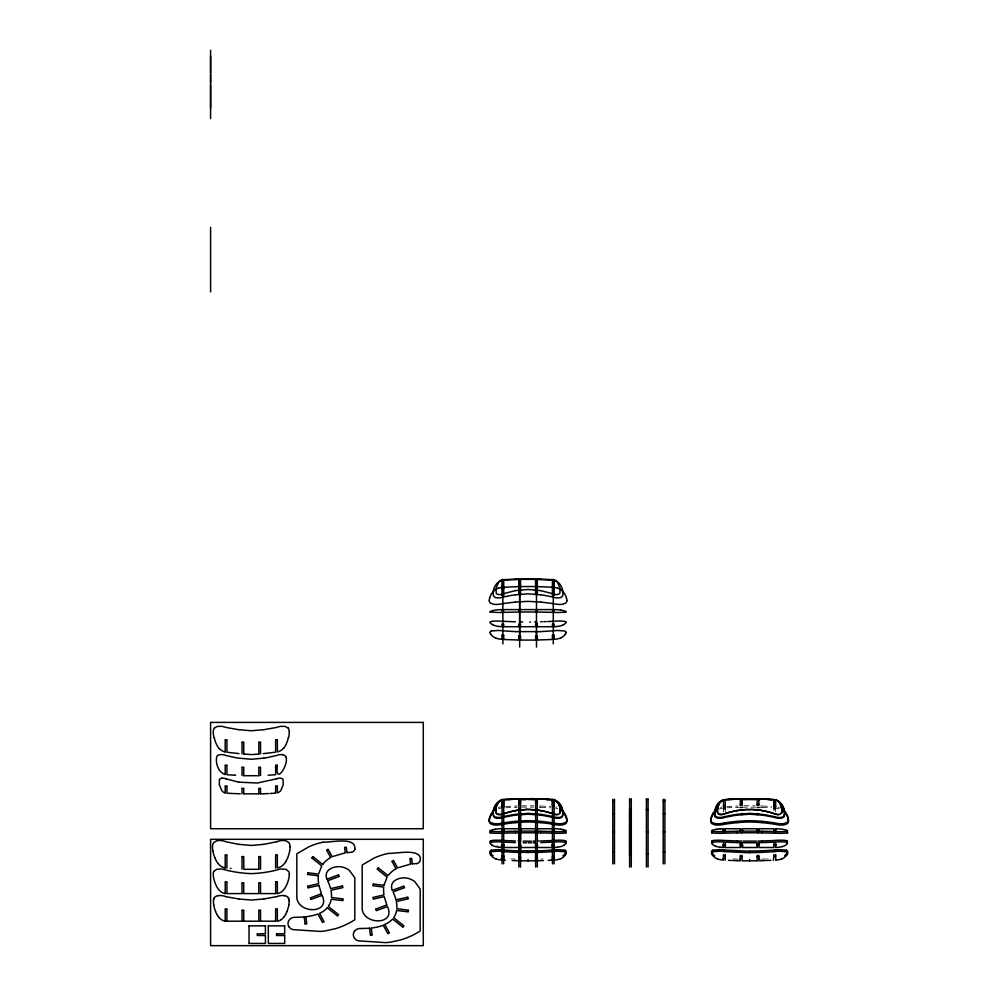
<?xml version="1.0" encoding="UTF-8"?>
<svg xmlns="http://www.w3.org/2000/svg" width="999" height="999" viewBox="0 0 999 999"><rect width="100%" height="100%" fill="white"/><g stroke="black" fill="none" stroke-linecap="round" stroke-linejoin="round"><path stroke-width="0.75" stroke-dasharray="5 3.75" d="M723.551 808.578L723.551 807.779M725.237 808.578L725.237 807.779M773.975 808.578L773.975 807.779M775.674 808.578L775.674 807.779M725.249 811.825L725.262 807.579M742.07 808.129L742.07 806.83M758.878 808.179L758.878 806.88M775.686 811.887L775.686 807.704M723.301 808.728L725.499 808.728M773.726 808.728L775.923 808.728M726.86 806.493L736.912 806.043M726.86 807.791L736.912 807.342M505.706 806.48L515.372 806.043M505.706 807.779L515.372 807.342M768.156 858.89L767.095 858.928M515.634 806.031L517.17 805.981M515.634 807.342L517.17 807.279M737.175 806.031L737.949 806.006M737.175 807.342L740.259 807.217M766.033 858.965L761.688 859.128M542.907 859.028L540.784 859.103M521.578 805.818L533.628 805.793M521.578 807.13L533.628 807.092M742.195 807.155L757.03 807.155M744.043 805.793L755.169 805.793M740.359 807.242L742.045 807.242M757.167 807.242L762.05 807.342M723.551 809.065L725.237 809.065M773.975 809.065L775.661 809.065M737.961 859.14L730.531 858.865M515.359 859.103L511.113 858.953M762.05 806.031L760.501 805.981M539.348 805.993L540.509 806.031M540.509 807.342L539.348 807.292M762.312 806.043L771.578 806.455M762.312 807.342L771.578 807.754M540.771 806.043L550.824 806.493M540.771 807.342L550.824 807.791M773.963 807.579L773.963 810.838M757.142 806.83L757.142 808.129M740.334 806.88L740.334 808.179M723.526 807.704L723.538 811.887M555.594 808.241A11.788 7.318 0 0 1 557.754 808.84M498.389 808.84A11.788 7.318 0 0 1 500.724 808.216M555.594 806.942A11.788 7.318 0 0 1 556.967 807.292M498.389 807.542A11.788 7.318 0 0 1 500.724 806.905M497.452 845.416A12.338 2.735 0 0 1 497.027 845.341M775.748 808.016A11.788 7.318 0 0 1 779.295 808.84M723.476 808.016A11.788 7.318 0 0 0 719.929 808.84A13.024 8.092 0 0 0 719.355 809.065M777.959 807.142A11.788 7.318 0 0 1 779.295 807.542M720.454 807.367A11.788 7.318 0 0 1 721.802 807.005"/><path stroke-width="1.5" d="M210.589 108.179L210.589 56.419M494.006 809.065L493.056 813.548L493.631 816.483A4.208 3.696 0 0 0 496.54 818.181L499.338 818.256A14.91 13.087 0 0 0 502.847 817.469L502.859 816.67L511.451 814.972A110.777 97.215 0 0 1 515.397 814.385M518.831 852.322L518.831 846.815M518.831 841.295L518.831 833.029M518.831 830.269L518.831 814.572M519.667 636.7L519.667 584.939M520.491 852.322L520.491 846.815M520.491 841.295L520.491 833.029M520.491 830.269L520.491 814.11M515.521 815.159L528.071 814.185L528.071 813.398L540.609 814.36M522.04 799.699C527.122 800.723 537.15 794.355 535.626 804.008M536.475 636.513L536.475 630.993M536.475 624.974L536.475 620.928M562.937 812.15L562.512 816.483A4.346 3.809 0 0 1 559.228 818.206L556.805 818.256A14.91 13.087 0 0 1 553.284 817.469L553.284 816.67L544.692 814.972A110.777 97.215 0 0 0 540.746 814.385M629.607 855.082L629.607 810.976M631.268 855.082L631.268 810.976M715.097 816.52A4.208 3.696 0 0 0 718.081 818.181L720.878 818.256A14.91 13.087 0 0 0 724.387 817.469L724.4 816.67L732.991 814.972A110.777 97.215 0 0 1 736.937 814.385M737.062 815.159L749.612 814.185L749.612 813.398L762.15 814.36A110.777 97.215 0 0 1 766.233 814.972L774.824 816.67A14.91 13.087 0 0 0 778.346 817.469L780.768 817.469A4.346 3.809 0 0 0 784.153 815.746M743.581 799.699L749.612 799.5L749.612 798.713L757.03 798.95L744.967 799.025M784.153 816.545A4.346 3.809 0 0 1 780.768 818.206L778.346 818.256A14.91 13.087 0 0 1 774.824 817.469L774.824 816.67M225.2 867.894L225.225 855.494M225.212 792.881L225.225 786.525M225.2 774.475L225.225 765.646M225.2 751.885L225.225 740.321M225.2 921.153L225.225 909.49M225.2 893.556L225.225 882.417M242.02 775.574L242.033 767.731M242.008 753.833L242.033 742.619M242.008 869.167L242.033 857.117M242.02 793.768L242.033 788.86M242.008 921.153L242.033 910.663M242.008 893.556L242.033 883.416M258.828 775.661L258.841 767.731M258.816 753.995L258.841 742.619M258.816 893.556L258.841 883.416M258.816 869.267L258.841 857.117M258.828 793.805L258.841 788.86M258.816 921.153L258.841 910.663M275.649 786.525L275.637 793.131L274.263 793.256M275.649 765.646L275.637 774.7L268.082 775.224M275.649 740.321L275.624 752.172L263.149 753.646M275.624 893.556L275.649 882.417M275.624 868.119L275.649 855.494M275.624 921.153L275.649 909.49M289.323 874.587L289.323 874.325A7.692 7.692 0 0 0 289.211 873.014A5.482 5.482 0 0 0 288.811 871.702L286.051 869.317L280.844 869.018A21.366 21.366 0 0 0 276.998 869.942L275.986 870.241A133.029 133.029 0 0 1 263.936 872.527L263.773 872.539A122.065 122.065 0 0 1 260.177 872.989L259.191 873.089A117.482 117.482 0 0 1 251.286 873.626A117.482 117.482 0 0 1 243.369 873.089L242.382 872.989A122.065 122.065 0 0 1 238.786 872.539L238.624 872.527A133.029 133.029 0 0 1 226.573 870.241L225.562 869.942A21.366 21.366 0 0 0 221.716 869.018L216.708 869.255L213.923 871.365M503.696 588.199L503.708 579.695M503.696 595.117L503.721 587.275L515.372 586.725M503.696 806.131L503.708 799.575L506.955 799.337M520.504 594.105L520.516 579.02L535.489 578.983L535.626 586.376M520.504 803.82L520.516 798.9M537.325 594.105L537.325 579.045M537.325 803.82L537.325 798.925M554.133 586.251L554.145 579.932A6.469 6.431 0 0 1 557.542 582.255L560.027 588.086L559.902 593.081A3.072 3.059 0 0 1 557.792 594.48M554.133 595.117L554.145 580.456M554.133 806.131L554.145 799.812M725.249 807.254L725.249 799.575M742.057 798.9L742.045 803.82M742.057 805.356L742.07 798.988M758.865 805.369L758.865 798.925L762.037 799.163L760.676 798.925M775.674 807.03L775.686 799.812M502.01 635.302L501.985 639.323A10.877 3.784 0 0 1 497.265 638.561L496.041 638.149M502.01 856.056L501.985 860.077A10.877 3.784 0 0 1 497.265 859.315L496.041 858.903M518.793 639.997L518.818 636.101M518.793 860.751L518.818 856.855M535.601 640.059L535.626 636.101M552.41 639.422L552.435 635.302M552.41 860.176L552.435 856.056M757.142 860.813L757.167 856.618L758.853 856.667L758.878 860.751L761.9 860.676M518.793 626.71L518.818 624.387M518.793 847.502L519.03 845.054M535.626 624.387L535.614 626.71L520.566 626.723L520.504 624.387M535.626 843.556L535.614 847.502L520.566 847.514L520.766 845.092L519.88 845.054M723.538 844.592L723.526 847.502A10.977 2.435 0 0 1 720.192 847.227M740.346 844.717L740.334 847.502L725.311 847.514M757.155 847.502L757.155 844.717M773.963 844.592L773.95 847.502L758.928 847.514L758.865 844.717M495.829 811.8L495.829 809.689M717.319 810.976L717.332 810.276M490.034 611.888L490.034 611.85A7.692 0.912 0 0 0 490.147 612.037L498.501 612.512A21.366 2.547 0 0 0 502.347 612.412L503.359 612.375A133.029 15.872 0 0 1 515.422 612.1L515.571 612.1A122.065 14.573 0 0 1 519.168 612.037L520.154 612.025A117.482 14.023 0 0 1 528.071 611.962A117.482 14.023 0 0 1 535.976 612.025L536.975 612.037A122.065 14.573 0 0 1 540.559 612.1L540.721 612.1A133.029 15.872 0 0 1 552.784 612.375L553.783 612.412A21.366 2.547 0 0 0 557.629 612.512L565.596 612.2A5.482 0.649 0 0 0 565.971 612.05A7.692 0.912 0 0 0 566.108 611.888L566.108 611.888M537.337 609.59L537.325 610.801L535.626 610.864L535.614 609.59L520.566 609.59L520.504 610.801L518.818 610.864L518.793 609.59M537.337 828.733L537.574 829.994L536.9 830.019M742.045 831.593L742.07 828.733L757.105 828.733M742.07 830.693L743.044 830.381M758.865 831.593L758.878 828.733L773.913 828.733L773.975 831.717M554.158 828.733L553.921 830.132M725.237 831.717L725.262 828.733M775.674 831.717L775.699 828.733M560.077 808.203L560.314 811.8L560.302 809.689M781.618 808.203L781.83 811.925L781.817 809.39M717.332 810.326L717.469 808.928M318.369 875.836L318.294 876.71A29.458 29.458 0 0 0 318.319 880.956L318.631 883.653L308.154 886.101M496.166 807.716L496.216 812.911A3.159 3.147 0 0 0 498.626 814.385M717.707 807.716L717.482 812.374M307.555 874.475L307.754 872.801M342.907 900.623L343.107 898.95M372.902 885.688L373.102 884.015M408.254 911.837L408.454 910.164M781.805 812.1L781.88 811.3L781.83 811.987M495.879 809.427L495.966 808.691M714.772 811.987L715.172 816.483M501.935 580.419C495.629 581.93 491.745 590.147 493.631 596.103A4.208 3.696 0 0 0 496.54 597.802L499.338 597.889A14.91 13.087 0 0 0 502.847 597.09L511.451 595.392A110.777 97.215 0 0 1 515.397 594.805M560.277 811.85L560.189 812.437M383.966 885.264L387.1 877.097L377.56 869.455M717.507 808.878L717.594 808.203M720.004 802.459L720.054 802.384A6.469 6.431 0 0 1 723.476 799.924C717.207 801.585 713.274 809.677 715.172 815.684M501.935 799.999C495.629 801.51 491.745 809.727 493.631 815.684A4.208 3.696 0 0 0 496.54 817.382M781.742 812.187L781.443 813.149L781.805 811.912M714.834 811.65L716.758 806.255M496.103 808.154L496.416 806.742M717.644 808.154L718.019 806.505M288.511 737.712L288.574 737.487A29.758 29.758 0 0 0 289.173 734.39L289.323 731.88M496.216 807.667L496.478 806.505M717.757 807.667L717.956 806.742M213.674 899.4L213.686 899.35A8.054 8.054 0 0 0 213.474 900.723M560.202 812.374L559.915 812.911M354.87 849.237C356.343 836.288 331.393 842.557 323.114 842.219M496.703 805.981L497.04 804.882M718.244 805.981L718.418 805.344M718.331 805.756L718.681 804.67M494.105 808.79L495.979 804.957M781.63 812.549L781.568 812.874A3.072 3.059 0 0 1 779.332 814.36L777.896 814.472A10.102 10.04 0 0 1 774.824 813.76L772.289 812.936M496.953 805.306L497.227 804.445M718.493 805.306L718.731 804.557M287.575 858.066L287.325 858.628A26.211 26.211 0 0 1 286.201 860.913M497.09 804.957L497.377 804.133M718.731 804.744L719.105 803.733M718.768 804.632L719.018 803.92M497.277 804.532L497.514 803.82M219.455 779.657L219.318 784.677L221.79 790.559A6.469 6.469 0 0 0 225.137 792.956M719.068 804.02L719.467 803.084M497.664 803.72L497.777 803.346M719.218 803.72L719.63 802.821M717.095 805.644L718.843 803.321M338.174 914.31L328.334 906.48L329.071 905.256M328.983 905.406L329.033 905.331A17.345 17.345 0 0 0 331.206 899.287L342.345 900.561M784.053 815.684C785.938 809.727 782.055 801.498 775.736 799.999M784.053 816.483L784.627 813.548L783.678 809.065M719.517 803.184L720.117 802.122M498.139 802.934L499.05 801.922M713.286 812.899L713.561 812.487A26.211 16.271 0 0 1 714.685 811.076M713.286 814.197L713.561 813.798A26.211 16.271 0 0 1 714.685 812.374M498.239 802.572L498.576 802.122A6.469 6.431 0 0 1 501.935 799.737M496.178 804.657L498.201 802.509M565.297 634.402L565.359 634.315A29.758 10.34 0 0 0 565.958 633.241L566.108 632.379M565.297 855.156L565.359 855.069A29.758 10.34 0 0 0 565.958 853.995L566.108 853.134M786.837 853.596L786.9 853.521A29.758 10.34 0 0 0 787.499 852.447L787.649 851.573M786.837 855.156L786.9 855.069A29.758 10.34 0 0 0 787.499 853.995L787.649 853.134M354.42 931.368L355.669 930.032A7.03 7.03 0 0 1 360.189 928.521M311.775 857.891L312.824 856.568M337.562 915.971L338.599 914.647M377.123 869.105L378.171 867.781M402.909 927.184L403.958 925.861M283.691 748.076L282.08 749.675A10.877 10.877 0 0 1 277.41 751.922L277.347 740.321M214.66 727.859L217.245 726.448L221.403 726.285A20.355 20.355 0 0 1 226.061 727.459L238.674 729.682M520.704 813.723L519.88 813.773M742.245 813.723L740.783 813.773M490.347 611.513L490.509 611.413A24.326 2.897 0 0 1 490.846 611.238L490.959 611.188A35.877 4.283 0 0 1 492.544 610.664L492.582 610.651A25.362 3.022 0 0 1 493.918 610.327L493.993 610.314A17.295 2.06 0 0 1 495.417 610.077L495.516 610.052A11.788 1.411 0 0 1 498.713 609.727A10.777 1.286 0 0 1 501.898 609.59L502.01 610.913L503.696 610.988L503.721 609.59L518.756 609.59M395.292 869.155L395.991 868.743M330.644 857.529L329.945 857.941A25.425 25.425 0 0 0 322.752 864.347M326.611 850.049L328.097 849.237M391.97 861.263L393.444 860.451M322.552 922.489L324.038 921.677M387.912 933.703L389.385 932.891M720.953 801.71L721.84 801.285M503.958 844.879L503.721 847.502L518.756 847.514M554.383 844.879L554.158 847.502M725.474 844.892L725.237 843.293M775.898 844.892L775.674 843.293M501.748 844.829L503.958 844.829M552.185 844.829L552.859 844.792M723.301 844.829L725.499 844.829M773.726 844.829L775.923 844.829M560.476 637.999L558.866 638.561A10.877 3.784 0 0 1 554.208 639.335L554.133 635.302M560.476 858.753L558.866 859.315A10.877 3.784 0 0 1 554.208 860.089L554.133 856.056M782.017 858.753L780.406 859.315A10.877 3.784 0 0 1 775.748 860.089M327.734 880.706L338.649 876.647M310.839 897.701L321.403 893.768M404.008 887.861L393.094 891.92A46.666 46.666 0 0 1 395.916 899.799M376.198 908.915L386.763 904.982M326.985 879.145L338.062 875.062M311.426 899.287L322.065 895.379M392.332 890.359L403.421 886.275M376.785 910.501L387.412 906.592C396.341 925.024 364.023 925.336 362.187 909.102L362.187 864.984L374.3 857.991A63.087 63.087 0 0 1 388.461 853.408C396.803 853.621 422.302 847.851 420.254 860.351A4.446 4.446 0 0 1 416.608 863.636M276.498 778.833L257.33 783.016L238.674 782.155M498.901 814.46L500.074 814.447A10.327 10.265 0 0 0 502.847 813.773L503.696 813.486M498.613 814.435L500.074 814.635A10.327 10.265 0 0 0 502.847 813.96L510.726 811.463M717.719 813.186A3.159 3.147 0 0 0 720.167 814.572L721.615 814.447A10.327 10.265 0 0 0 724.387 813.773L725.661 813.348M721.615 814.647A10.327 10.265 0 0 0 724.387 813.96L727.784 812.686M504.12 813.536L515.334 810.501M491.446 630.981L498.189 630.431A20.355 7.068 0 0 1 502.847 630.844L515.472 631.605M491.446 850.174L498.189 849.625A20.355 7.068 0 0 1 502.847 850.037L515.472 850.811M491.446 851.722L498.189 851.185A20.355 7.068 0 0 1 502.847 851.585L515.472 852.359M712.986 850.174L719.73 849.625A20.355 7.068 0 0 1 724.387 850.037L747.264 851.148L762.087 850.811M712.986 851.722L719.73 851.185A20.355 7.068 0 0 1 724.387 851.585L747.264 852.696L762.087 852.372M726.086 813.398L729.919 812.062M501.036 801.023L501.935 800.798M728.209 812.736L731.568 811.638M722.727 800.986L723.476 800.798M730.356 812.137L732.617 811.375M276.461 841.807L263.948 844.33M731.917 811.737L736.875 810.501M511.076 811.563L515.334 810.689M342.345 887.711L330.969 890.321A26.573 26.573 0 0 1 331.468 897.489L342.557 898.875M732.979 811.488L736.875 810.689M373.514 897.314L383.953 894.917L383.666 892.169A29.458 29.458 0 0 1 383.628 888.049L383.716 887.062L373.451 885.763M407.704 898.925L396.316 901.535A26.573 26.573 0 0 1 396.828 908.703L407.904 910.101M502.859 817.469L511.451 815.771A110.777 97.215 0 0 1 515.397 815.172M724.4 817.469L732.991 815.771A110.777 97.215 0 0 1 736.937 815.172M308.529 887.749L318.893 885.414M341.97 886.063L330.582 888.623A46.666 46.666 0 0 0 327.697 880.781M373.888 898.963L384.253 896.627L386.788 904.932M395.941 899.837L407.33 897.277M276.286 896.727L263.923 898.963M565.372 831.393L559.103 831.68A16.009 1.911 0 0 1 557.629 831.668A21.366 2.547 0 0 1 553.783 831.555L552.784 831.518A133.029 15.872 0 0 0 540.721 831.243M565.372 833.041L559.103 833.328A16.009 1.911 0 0 1 557.629 833.316A21.366 2.547 0 0 1 553.783 833.203L552.784 833.166A133.029 15.872 0 0 0 540.721 832.891M786.962 831.38L780.644 831.68A16.009 1.911 0 0 1 779.17 831.668A21.366 2.547 0 0 1 775.324 831.555L774.325 831.518A133.029 15.872 0 0 0 762.262 831.243M786.962 833.041L780.644 833.328A16.009 1.911 0 0 1 779.17 833.316A21.366 2.547 0 0 1 775.324 833.203L774.325 833.166A133.029 15.872 0 0 0 762.262 832.891M217.832 895.666L221.079 895.541A19.918 19.918 0 0 1 226.049 896.69M515.334 590.621L502.859 593.893A10.327 10.265 0 0 1 500.074 594.58L498.613 594.555A3.159 3.147 0 0 1 496.178 593.119L496.103 588.086L498.576 582.242A6.469 6.431 0 0 1 501.935 579.857L502.01 595.117M515.459 590.596L528.071 589.472L540.671 590.596M515.459 810.664L516.858 810.239M737 810.476L746.415 809.427M737 810.664L747.689 809.39M557.792 594.505L556.356 594.592A10.102 10.04 0 0 1 553.284 593.881L540.796 590.621M557.792 814.385L556.356 814.472A10.102 10.04 0 0 1 553.284 813.76L550.324 812.811M779.332 814.572L777.896 814.66A10.102 10.04 0 0 1 774.824 813.948M515.934 810.576L527.11 809.365M502.884 603.621L515.409 602.047M502.884 822.939L505.444 822.552A122.927 76.336 0 0 1 515.409 821.365M502.884 824.237L505.444 823.863A122.927 76.336 0 0 1 515.409 822.676M724.425 822.939L726.985 822.552A122.927 76.336 0 0 1 736.95 821.365M724.425 824.237L726.985 823.863A122.927 76.336 0 0 1 736.95 822.676M263.823 758.141L251.286 759.252L238.736 758.141A110.777 110.777 0 0 1 234.665 757.454L226.061 755.506A14.91 14.91 0 0 0 222.552 754.607L219.743 754.67A4.208 4.208 0 0 0 216.758 756.593C215.297 763.111 218.169 772.314 225.15 774.512M517.332 810.364L527.435 809.365L536.001 809.989M263.786 844.342L251.286 845.441L238.773 844.342M410.577 864.085L397.577 867.894L393.718 860.938M263.886 729.682L276.498 727.447A20.679 20.679 0 0 1 280.644 726.36L284.902 726.36L287.899 727.859M263.761 898.988L251.286 900.049L238.798 898.988M515.521 594.792L528.071 593.818L540.609 594.792M515.521 814.36L528.071 813.398M737.062 814.36L749.612 813.398M263.748 729.695L251.286 730.769L238.811 729.695M344.655 847.352L346.328 847.164M410.002 858.566L411.675 858.378M305.057 924.063L306.73 923.875M370.417 935.276L372.09 935.089M221.828 778.171L223.289 778.146A10.327 10.327 0 0 1 226.061 778.833M347.14 852.634L351.236 852.322M412.5 863.848L416.595 863.536M515.571 602.035L528.071 601.361L540.571 602.035M515.571 821.365L519.105 821.078A106.256 65.971 0 0 1 528.071 820.679A106.256 65.971 0 0 1 537.025 821.078L540.571 821.365M515.571 822.664L519.105 822.377A106.256 65.971 0 0 1 528.071 821.99A106.256 65.971 0 0 1 537.025 822.377L540.571 822.664M737.112 821.365L740.646 821.078A106.256 65.971 0 0 1 749.612 820.679A106.256 65.971 0 0 1 758.566 821.078L762.112 821.365M737.112 822.664L740.646 822.377A106.256 65.971 0 0 1 749.612 821.99A106.256 65.971 0 0 1 758.566 822.377L762.112 822.664M258.778 754.033L252.685 754.507M564.685 850.174L557.43 849.649A20.679 7.18 0 0 0 553.284 850.037L540.671 850.811M564.685 851.722L557.43 851.21A20.679 7.18 0 0 0 553.284 851.585L540.671 852.359M786.225 850.174L778.97 849.649A20.679 7.18 0 0 0 774.824 850.037L762.212 850.811M786.225 851.722L778.97 851.21A20.679 7.18 0 0 0 774.824 851.585L762.212 852.359M251.748 754.57L247.065 754.295M503.746 579.645L515.472 579.083M503.746 799.712L507.217 799.312M725.286 799.525L726.098 799.475M725.286 799.712L727.422 799.4M519.88 830.019L520.741 829.994L520.529 828.733L535.564 828.733L536.051 830.019M720.329 828.87A10.777 1.286 0 0 1 723.438 828.733L723.351 830.082L725.237 830.069M773.975 830.069L775.674 830.069M726.36 799.65L728.758 799.312M758.903 830.007L757.067 830.007L757.155 828.733M273.726 793.281L271.328 793.431M503.758 580.219L515.472 579.595M505.569 799.687L515.472 799.175L508.204 799.45M728.496 799.525L729.745 799.262M727.11 799.687L729.37 799.562M507.48 799.487L515.472 798.963M729.02 799.487L737.012 799.175L731.78 799.35M729.295 799.475L730.669 799.212M258.704 869.317L243.856 869.317L243.719 857.117M270.966 793.443L270.03 793.493M729.932 799.437L731.593 799.175M553.071 621.303L547.689 621.553M552.372 639.435L549.662 639.56M730.856 799.4L737.012 798.963M515.634 579.595L518.718 579.457M540.671 631.605L553.284 630.831A20.679 7.18 0 0 1 557.43 630.456L564.685 630.981A6.156 2.135 0 0 1 566.008 632.379M551.798 860.214L551.023 860.251M773.338 860.214L773.975 855.868L775.661 855.868L775.699 860.077M540.546 631.618L515.596 631.618M268.556 793.568L263.886 793.73M516.408 799.125L518.768 799.075L516.021 798.95M540.546 850.811L515.596 850.811M540.546 852.372L515.596 852.372M550.636 860.276L549.85 860.314M549.275 639.585L537.387 640.022M258.691 775.711L243.868 775.711M549.275 860.339L548.214 860.376M770.816 860.339L768.693 860.426M740.259 799.025L737.175 799.163L740.309 799.075M520.654 579.383L535.489 579.383M515.634 586.713L518.718 586.6M546.141 621.615L543.818 621.703M520.654 798.95L528.071 798.713M746.728 809.602L751.523 809.577M766.033 860.526L767.632 860.464M543.444 860.564L540.784 860.663M764.984 860.564L762.324 860.663M744.505 798.838L742.195 798.863L749.612 798.713M725.311 828.733L740.296 828.733L740.209 829.957L742.095 829.944M520.654 586.538L535.489 586.538L535.626 594.105M542.27 621.753L540.709 621.803M721.315 814.472L720.154 814.435M539.935 860.688L537.387 860.763M759.777 859.19L758.928 859.215M515.634 579.083L518.768 579.008M535.564 640.072L520.566 640.072M263.724 793.743L260.589 793.818M737.175 798.963L740.309 798.888L740.359 805.369M762.087 840.971L757.804 841.071M762.087 842.582L757.804 842.694M757.105 860.826L742.107 860.826L742.057 856.618L740.359 856.667L740.334 860.751L737.112 860.663M516.221 799.125L518.768 798.888M538.523 841.021L539.535 840.996M520.504 856.855L520.529 860.813L535.564 860.826L535.626 855.294M536.376 621.915L535.664 621.927M748.014 809.565L750.886 809.552M535.427 621.927L534.715 621.952M756.368 841.108L743.094 841.108M756.368 842.731L742.844 842.731M534.59 841.108L532.966 841.146M534.59 842.731L532.966 842.756M515.571 831.243L520.029 831.18A117.482 14.023 0 0 1 528.071 831.118A117.482 14.023 0 0 1 535.976 831.18M515.571 832.891L520.029 832.829A117.482 14.023 0 0 1 528.071 832.766A117.482 14.023 0 0 1 535.976 832.829M737.125 831.243L741.57 831.18M737.125 832.891L741.57 832.829M526.211 798.85L535.027 799.038M531.331 841.17L523.176 841.146M531.331 842.781L528.071 842.819M529.695 622.027L530.519 622.015M750.074 799.05L757.03 799.05M258.704 793.843L243.856 793.843M520.654 799.05L523.426 798.838M742.195 799.05L749.612 799.05M521.116 799.038L527.609 799.05M527.435 809.552L529.345 809.552M257.792 933.803L265.397 933.79L265.434 925.898M277.06 933.803L284.665 933.79L284.703 925.898M518.818 584.49L520.504 584.49M535.626 584.49L537.312 584.49M502.01 586.8L503.696 586.8M518.818 586.863L520.504 586.863M535.626 586.863L537.312 586.863M552.435 586.8L554.12 586.8M502.01 588.686L503.696 588.686M552.435 588.686L554.12 588.686M518.818 594.455L520.504 594.455M535.626 594.455L537.312 594.455M502.01 595.466L503.696 595.466M552.435 595.466L554.12 595.466M537.375 609.59L552.372 609.59L552.435 610.913L554.12 610.988L554.233 609.59A10.777 1.286 0 0 1 557.355 609.727L557.417 609.727A11.788 1.411 0 0 1 560.601 610.064M518.818 624.263L520.504 624.263M535.626 624.263L537.312 624.263M518.756 626.723L503.771 626.723L503.696 624.138L502.01 624.013L501.985 626.71A10.977 2.435 0 0 1 498.651 626.448M537.375 626.723L552.372 626.723L552.435 624.138L554.12 624.013L554.158 626.71M502.01 635.114L503.696 635.114M552.435 635.114L554.12 635.114M518.818 635.913L520.504 635.913M535.626 635.913L537.312 635.913M225.225 739.772L226.91 739.772M275.649 739.772L277.335 739.772M242.033 742.057L243.719 742.057M258.841 742.057L260.527 742.057M225.225 765.097L226.91 765.097M275.649 765.097L277.335 765.097M242.033 767.17L243.719 767.17M258.841 767.17L260.527 767.17M225.225 785.963L226.91 785.963M275.649 785.963L277.335 785.963M242.033 788.298L243.719 788.298M258.841 788.298L260.527 788.298M523.901 799.025L525.749 799.038M518.831 799.575L520.491 799.575M535.639 799.575L537.3 799.575M629.607 799.575L631.268 799.575M646.415 799.575L648.076 799.575M502.022 801.111L503.683 801.111M552.447 801.111L554.108 801.111M612.799 801.111L614.46 801.111M663.224 801.111L664.884 801.111M740.359 804.37L742.045 804.37M757.167 804.37L758.853 804.37M740.359 804.557L742.045 804.557M757.167 804.557L758.853 804.557M502.01 806.68L503.696 806.68M723.551 806.68L725.237 806.68M773.975 806.68L775.661 806.68M502.022 807.229L503.683 807.229M518.831 809.527L520.491 809.527M535.639 809.527L537.3 809.527M629.607 809.527L631.268 809.527M646.415 809.527L648.076 809.527M518.831 810.027L520.491 810.027M535.639 810.027L537.3 810.027M629.607 810.027L631.268 810.027M646.415 810.027L648.076 810.027M502.022 813.748L503.683 813.748M543.294 810.988L554.108 813.748M612.799 813.748L614.46 813.748M663.224 813.748L664.884 813.748M758.641 813.773L756.98 813.723M518.756 828.733L503.771 828.733C505.407 830.943 500.474 830.918 501.985 828.733M537.375 828.733L552.372 828.733L552.859 830.132M519.03 830.019L518.793 828.733M612.799 831.867L614.46 831.867M629.607 831.742L631.268 831.742M646.415 831.742L648.076 831.742M663.224 831.867L664.884 831.867M536.051 845.054L535.626 845.179M536.9 845.054L537.574 845.092L537.337 847.502M742.107 845.891L743.044 845.891M537.375 847.514L552.372 847.514L552.247 844.892M757.105 847.514L742.107 847.514L742.057 844.717M502.022 851.797L503.683 851.797M552.447 851.797L554.108 851.797M612.799 851.797L614.46 851.797M663.224 851.797L664.884 851.797M518.831 853.858L520.491 853.858M535.639 853.858L537.3 853.858M629.607 853.858L631.268 853.858M646.415 853.858L648.076 853.858M225.225 854.944L226.91 854.944M275.649 854.944L277.335 854.944M502.01 855.868L503.696 855.868M242.033 856.568L243.719 856.568M258.841 856.568L260.527 856.568M225.225 881.855L226.91 881.855M275.649 881.855L277.335 881.855M242.033 882.854L243.719 882.854M258.841 882.854L260.527 882.854M225.112 893.593L225.15 893.593A10.777 10.777 0 0 1 222.003 892.419A11.788 11.788 0 0 1 218.744 889.622A17.295 17.295 0 0 1 217.208 887.462L217.133 887.324A25.362 25.362 0 0 1 215.796 884.677L215.759 884.577A35.877 35.877 0 0 1 214.173 880.107L214.061 879.682A24.326 24.326 0 0 1 213.736 878.358L213.324 875.861A12.525 12.525 0 0 1 213.237 874.587L213.237 874.325A7.692 7.692 0 0 1 213.349 873.014A5.145 5.145 0 0 1 213.923 871.353M226.973 893.593L241.97 893.593M243.781 893.593L258.778 893.593M260.589 893.593L275.587 893.593M277.41 893.593L277.447 893.593A10.777 10.777 0 0 0 280.569 892.419L280.632 892.382A11.788 11.788 0 0 0 283.816 889.622L283.928 889.51A17.295 17.295 0 0 0 285.352 887.462L285.427 887.324A25.362 25.362 0 0 0 286.763 884.677L286.813 884.577A35.877 35.877 0 0 0 288.386 880.107L288.499 879.682A24.326 24.326 0 0 0 288.823 878.358L289.235 875.861A12.525 12.525 0 0 0 289.323 874.587M225.225 908.94L226.91 908.94M275.649 908.94L277.335 908.94M242.033 910.114L243.719 910.114M258.841 910.114L260.527 910.114M226.973 921.19L241.97 921.19M243.781 921.19L258.778 921.19M260.589 921.19L275.587 921.19M249.076 925.861L265.397 925.861M268.344 925.861L284.665 925.861M249.076 943.443L265.434 943.443L265.434 935.551M257.792 935.501L265.397 935.514M277.06 935.501L284.665 935.514M360.189 928.521L367.907 928.308A77.522 77.522 0 0 0 369.543 928.171M535.489 799.05L528.071 799.05M526.436 842.806L523.176 842.756M757.642 831.18L762.1 831.243M757.642 832.829L762.1 832.891M536.101 831.18L540.559 831.243M536.101 832.829L540.559 832.891M537.375 579.008L540.509 579.083M522.764 621.977L521.553 621.952M537.375 798.888C543.718 799.2 535.202 799.038 539.335 799.113M520.716 621.927L519.992 621.915M741.658 841.083L737.125 840.971M741.658 842.706L737.125 842.582M760.476 799.1L758.915 799.075L761.85 799.163M519.13 842.681L519.88 842.694M240.21 793.78L239.423 793.755M749.612 814.185L762.15 815.159A110.777 97.215 0 0 1 766.233 815.771L774.824 817.469M528.071 814.185L540.609 815.159M518.119 841.033L519.13 841.058M749.612 799.5L755.631 799.699M539.522 798.938L540.509 798.963M528.071 799.5L534.09 799.699M751.211 809.377L753.121 809.64M529.67 809.377L537.412 810.164M540.671 579.083L552.385 579.645M515.422 621.803L503.059 621.303M518.756 640.022L506.868 639.585M762.212 798.963L772.115 799.687L768.493 799.487M762.487 799.163L769.48 799.45M540.671 798.963L549.213 799.612M238.674 793.73L234.191 793.568M740.296 859.215L739.66 859.19M518.756 860.763L512.175 860.551M762.774 798.975L769.292 799.25M541.795 799.188L540.671 799.15L542.919 799.225M736.9 860.663L732.117 860.489M542.07 799.013L547.377 799.425M751.847 809.39L754.407 809.714M537.412 586.6L540.509 586.713M543.194 799.05L547.752 799.437M540.771 586.725L552.372 587.25M537.412 579.457L540.496 579.595M758.953 799.824L759.727 799.862M731.056 860.451L728.408 860.339M506.668 639.572L503.758 639.435M540.659 579.595L552.385 580.219M505.307 860.264L504.532 860.226M233.267 793.531L231.593 793.443M547.564 799.25L550.574 799.687L548.651 799.3M769.667 799.275L773.925 799.712M546.952 799.487L548.314 799.562M231.231 793.431L226.96 793.169L226.91 786.525M753.446 809.465L757.067 809.939M235.602 775.286L234.478 775.224M549.725 799.362L552.385 799.712M234.203 775.199L226.973 774.749L226.91 765.646M772.327 799.425L773.925 799.525L773.975 806.131M550.786 799.425L552.385 799.525L552.435 806.131M754.72 809.54L757.542 809.989M230.994 868.481L230.319 868.431M246.129 754.22L243.781 754.033M540.734 602.047L553.246 603.621M238.998 753.608L229.108 752.497M282.442 754.607L280.02 754.62A14.91 14.91 0 0 0 276.498 755.519L267.907 757.454A110.777 110.777 0 0 1 263.948 758.129M773.75 844.892L773.975 843.293M723.313 844.892L723.551 843.293M308.304 872.864L318.569 874.088L321.753 865.871L312.2 858.241M373.651 884.078L383.916 885.301M407.704 911.775L396.615 910.464A17.345 17.345 0 0 1 394.443 916.483L393.681 917.631L403.521 925.524M758.016 809.852L762.212 810.664M536.475 809.852L538.336 810.289M308.104 874.55L318.331 875.798M758.478 809.914L762.212 810.476M228.721 752.447L226.973 752.21L226.91 740.321M238.636 898.963L226.273 896.727M537.874 810.039L539.747 810.501M560.614 610.052L560.714 610.077A17.295 2.06 0 0 1 562.137 610.314L562.212 610.327A25.362 3.022 0 0 1 563.548 610.651L563.598 610.664A35.877 4.283 0 0 1 565.172 611.188L565.297 611.238A24.326 2.897 0 0 1 565.609 611.4L565.796 611.513M718.069 817.419L720.878 817.457A14.91 13.087 0 0 0 724.387 816.67M496.528 817.419L499.338 817.457A14.91 13.087 0 0 0 502.847 816.67M238.624 844.33L226.099 841.807A20.542 20.542 0 0 0 220.454 840.471L217.345 840.609A8.342 8.342 0 0 0 216.858 840.721L213.823 842.507A5.182 5.182 0 0 0 213.099 843.668A6.169 6.169 0 0 0 212.737 844.729L212.662 845.054A9.878 9.878 0 0 0 212.5 846.54L212.487 846.752A21.553 21.553 0 0 0 212.887 850.886M538.811 810.177L540.671 810.664M774.787 824.237L772.239 823.863A122.927 76.336 0 0 0 762.274 822.676M553.246 822.939L550.686 822.552A122.927 76.336 0 0 0 540.734 821.365M553.246 824.237L550.686 823.863A122.927 76.336 0 0 0 540.734 822.676M762.337 810.501L766.245 811.488M762.337 810.689L763.411 810.888M540.796 810.501L542.932 811.101M540.796 810.689L541.87 810.888M238.549 782.13L226.061 778.833M490.821 831.405L498.501 831.668A21.366 2.547 0 0 0 502.347 831.555L503.359 831.518A133.029 15.872 0 0 1 515.422 831.243M490.821 833.054L498.501 833.316A21.366 2.547 0 0 0 502.347 833.203L503.359 833.166A133.029 15.872 0 0 1 515.422 832.891M284.727 895.666L281.955 895.504A19.68 19.68 0 0 0 276.523 896.69M712.312 831.393L720.042 831.668A21.366 2.547 0 0 0 723.888 831.555L724.899 831.518A133.029 15.872 0 0 1 736.962 831.243M712.312 833.041L720.042 833.316A21.366 2.547 0 0 0 723.888 833.203L724.899 833.166A133.029 15.872 0 0 1 736.962 832.891M763.76 810.763L769.292 812.249M542.22 810.763L549.9 812.874M554.195 580.419C560.739 581.743 564.298 590.909 562.537 596.053A4.346 3.809 0 0 1 559.228 597.839L556.805 597.889A14.91 13.087 0 0 1 553.284 597.09L544.692 595.392A110.777 97.215 0 0 0 540.746 594.805M553.284 817.469L544.692 815.771A110.777 97.215 0 0 0 540.746 815.172M766.595 811.375L771.865 812.999M769.73 812.187L774.4 813.823M552.435 813.673L553.284 813.773M717.582 858.903L718.805 859.315A10.877 3.784 0 0 0 723.476 860.089L723.538 855.843L725.237 855.868L725.262 860.176M555.981 801.348L556.73 801.71M501.748 844.879L501.985 847.502A10.977 2.435 0 0 1 498.651 847.227M556.918 801.81L558.091 802.634M778.808 802.035L779.545 802.934L779.158 802.197M378.609 868.119L388.074 875.599A25.425 25.425 0 0 1 395.317 869.18M402.472 926.847L392.607 919.055A22.702 22.702 0 0 1 384.852 924.45M313.249 856.905L322.727 864.385M327.247 907.841L337.125 915.633M779.632 802.634L779.108 802.122A6.469 6.431 0 0 0 775.748 799.737M779.794 802.759L781.493 804.657M558.691 803.171L560.589 805.644M219.243 748.501L220.479 749.675A10.877 10.877 0 0 0 225.15 751.922M289.173 927.097L290.472 928.396A6.943 6.943 0 0 0 293.132 929.632L320.13 931.405A63.212 63.212 0 0 0 325.174 930.918L335.627 928.633A76.561 76.561 0 0 0 354.807 919.754L354.82 877.784L349.463 870.504A14.448 14.448 0 0 0 345.716 868.243C338.049 864.135 322.739 868.181 326.835 878.945M558.416 803.633L557.617 802.384A6.469 6.431 0 0 0 554.208 799.924C560.751 801.323 564.373 810.751 562.512 815.684A4.346 3.809 0 0 1 559.228 817.419L556.805 817.457A14.91 13.087 0 0 1 553.284 816.67M712.374 855.156L712.324 855.069A30.42 10.564 0 0 1 711.788 854.17L711.563 853.296A6.394 2.223 0 0 1 712.824 851.685M490.834 634.402L490.784 634.315A30.42 10.564 0 0 1 490.247 633.416L490.022 632.542M490.834 853.596L490.784 853.521A30.42 10.564 0 0 1 490.247 852.609L490.022 851.747M490.834 855.156L490.784 855.069A30.42 10.564 0 0 1 490.247 854.17L490.022 853.296M564.385 814.197L564.11 813.798A26.211 16.271 0 0 0 562.999 812.374M781.705 804.957L783.578 808.79M779.595 802.821L780.631 805.069L780.394 804.345M558.216 803.084L559.428 805.981M383.266 925.249L387.637 933.216M328.359 849.724L332.168 856.667L345.229 852.871L344.705 847.901M322.29 922.002L317.919 914.035A49.051 49.051 0 0 1 305.969 916.695M392.232 861.75L396.004 868.693M384.865 924.574L389.123 932.404M326.873 850.536L330.657 857.479M323.776 921.19L319.518 913.361A22.702 22.702 0 0 0 327.26 907.904M285.714 756.643C289.797 763.511 274.725 786.45 277.347 765.646M560.926 806.255L562.837 811.65M717.644 812.686L717.519 812.349M717.694 812.786L717.694 812.974A3.159 3.147 0 0 0 720.167 814.385M558.903 804.445L559.502 806.218M322.115 895.391C330.894 913.86 298.689 914.085 296.828 897.889L296.828 853.77L308.941 846.777A63.087 63.087 0 0 1 323.114 842.194M214.997 858.066L215.235 858.628A26.211 26.211 0 0 0 216.358 860.913M711.8 852.609L711.563 851.747A6.394 2.223 0 0 1 712.824 850.137M780.681 804.994L781.455 807.667M321.416 893.655L318.943 885.439M496.028 812.499L495.929 812.137M403.933 886.076L404.52 887.661M375.674 909.115L376.261 910.688M338.586 874.862L339.173 876.448M310.327 897.901L310.914 899.475M781.043 806.031L781.268 806.93M559.577 806.268L560.027 808.154M559.652 806.505L559.79 807.18M781.33 806.992L781.78 809.265M288.873 899.35L288.886 899.4A8.054 8.054 0 0 1 289.086 900.723M214.048 737.712L213.986 737.487A30.42 30.42 0 0 1 213.461 734.889L213.237 732.379M392.195 890.159C388.087 879.395 403.396 875.336 411.076 879.457A14.448 14.448 0 0 1 414.81 881.717L420.167 888.998L420.167 930.993A76.561 76.561 0 0 1 400.986 939.859L390.534 942.144A63.212 63.212 0 0 1 385.477 942.619L358.479 940.846A6.943 6.943 0 0 1 355.819 939.622L354.52 938.311A5.932 5.932 0 0 1 354.408 931.368M407.867 897.152L408.241 898.8M372.977 897.439L373.351 899.075M342.507 885.938L342.882 887.587M307.617 886.225L307.992 887.861M559.977 807.716L560.127 808.641M717.419 811.912L717.332 811.238M560.177 808.691L560.289 809.727M411.75 858.928L412.312 863.823M369.593 928.208L370.342 934.727M346.391 847.714L346.965 852.609M304.233 916.995L304.995 923.513M410.065 859.128L410.614 864.048M372.028 934.54L371.303 928.034A49.051 49.051 0 0 0 383.241 925.299M305.944 916.82L306.668 923.326M290.072 846.827L290.072 846.54A9.878 9.878 0 0 0 289.91 845.092L289.847 844.829A6.169 6.169 0 0 0 289.46 843.668A5.182 5.182 0 0 0 288.736 842.507L285.702 840.721A8.342 8.342 0 0 0 285.214 840.609L282.118 840.484A20.542 20.542 0 0 0 276.598 841.77M723.526 830.718L723.526 830.381A10.777 1.286 0 0 0 722.639 830.406M775.686 844.592L775.699 847.502M725.249 844.592L725.262 847.502M566.108 851.573L565.958 852.447A29.758 10.34 0 0 1 565.884 852.609M537.325 624.387L537.337 626.71M537.325 636.101L537.337 639.997M537.325 856.855L537.337 860.751M520.504 636.101L520.529 640.059M503.696 635.302L503.721 639.422M503.696 856.056L503.721 860.176M773.963 799.837L773.975 807.254M757.155 798.9L757.167 805.356M723.538 799.812L723.551 807.03M552.422 579.695L552.435 595.117M518.806 579.045L518.818 586.376M518.793 586.625L518.818 594.105M518.806 798.925L518.818 803.82M501.998 799.812L502.01 806.131M277.347 786.525L277.36 792.881A6.469 6.469 0 0 0 280.756 790.546L283.192 784.927L283.154 779.744A3.072 3.072 0 0 0 281.006 778.246L279.57 778.121A10.102 10.102 0 0 0 276.498 778.845M277.347 855.494L277.36 867.894A11.788 11.788 0 0 0 280.956 866.608A13.024 13.024 0 0 0 284.478 863.461M277.347 882.417L277.36 893.556M277.347 909.49L277.36 921.153M260.527 742.619L260.552 753.833M260.527 767.731L260.552 775.574M260.527 788.86L260.539 793.768M260.527 857.117L260.552 869.167M260.527 883.416L260.552 893.556M260.527 910.663L260.552 921.153M243.719 742.619L243.744 753.995M243.719 767.731L243.731 775.661M243.719 788.86L243.731 793.805M243.719 883.416L243.744 893.556M243.719 910.663L243.744 921.153M226.91 855.494L226.935 868.119M226.91 882.417L226.935 893.556M226.91 909.49L226.935 921.153M775.674 854.507L775.674 856.056M774.824 850.024L774.824 851.585M773.975 854.507L773.975 856.056M758.865 843.556C760.813 846.003 755.444 845.941 757.167 843.556M758.865 855.294L758.865 856.855M757.167 813.436L757.167 814.734M757.167 829.944L757.167 831.593M757.167 855.294L757.167 856.855M749.612 851.185L749.612 852.734M749.612 859.465L749.612 861.026M742.045 813.436L742.045 814.734M742.045 843.556C744.055 846.016 738.561 845.941 740.359 843.556M742.045 855.294L742.045 856.855M740.359 829.944L740.359 831.593M740.359 855.294L740.359 856.855M725.237 854.507L725.237 856.056M724.4 850.024L724.4 851.585M723.551 830.069L723.551 831.717M723.551 854.507L723.551 856.056M664.884 799.237L664.884 863.873M663.224 799.237L663.224 863.873M648.076 798.775L648.076 867.045M646.415 798.775L646.415 867.045M631.268 798.775L631.268 821.565M631.268 823.076L631.268 867.045M629.607 798.775L629.607 821.565M629.607 823.076L629.607 867.045M614.46 799.237L614.46 863.873M612.799 799.237L612.799 863.873M554.108 799.237L554.108 822.901M554.108 823.288L554.133 831.717M554.108 832.629L554.108 840.746M554.108 842.12L554.108 851.31M554.108 851.56L554.108 863.873M553.284 579.258L553.284 643.893M553.284 850.024L553.284 851.585M552.447 799.237L552.447 822.901M552.447 823.288L552.435 831.717M552.447 832.629L552.447 840.746M552.447 842.12L552.447 850.549M552.447 851.56L552.447 863.873M537.3 798.775L537.325 831.593M537.3 832.679L537.3 841.645M537.3 842.607L537.3 852.322M537.3 852.572L537.3 867.045M536.475 578.808L536.475 647.077M535.639 798.775L535.639 831.468M535.639 832.679L535.639 841.645M535.639 842.607L535.639 852.322M535.639 852.572L535.639 867.045M535.626 813.436L535.626 814.734M535.626 829.944L535.626 831.593M528.071 851.185L528.071 852.734M528.071 859.465L528.071 861.026M520.491 798.775L520.491 821.565M520.491 823.076L520.504 831.593M520.491 832.679L520.491 841.645M520.491 842.607L520.491 852.197M520.491 852.572L520.491 867.045M519.667 578.808L519.667 601.598M519.667 603.096L519.667 611.276M519.667 613.061L519.667 647.077M518.831 798.775L518.831 821.565M518.831 823.076L518.818 831.593M518.831 832.679L518.831 841.645M518.831 842.607L518.831 852.197M518.831 852.572L518.831 867.045M503.683 799.237L503.683 822.901M503.683 823.288L503.696 831.717M503.683 832.629L503.683 840.746M503.683 842.12L503.683 850.549M503.683 851.56L503.683 863.873M502.859 579.258L502.859 643.893M502.859 850.024L502.859 851.585M502.022 799.237L502.022 822.901M502.022 823.288L502.01 831.717M502.022 832.629L502.022 840.746M502.022 842.12L502.022 851.31M502.022 851.56L502.022 863.873M284.703 935.551L284.703 943.443L268.344 943.443L268.306 925.898M276.498 933.803L276.498 935.489M257.23 933.803L257.23 935.489M249.038 925.898L249.038 943.406M210.589 50.287L210.589 73.077M210.589 74.588L210.589 82.755M210.589 84.553L210.589 118.556M210.589 227.297L210.589 291.933M304.195 916.957A77.522 77.522 0 0 1 302.56 917.094L294.842 917.307A7.03 7.03 0 0 0 290.309 918.805L289.061 920.154A5.932 5.932 0 0 0 289.161 927.109M354.832 849.225A4.446 4.446 0 0 1 351.248 852.422M282.43 754.67A4.346 4.346 0 0 1 285.814 756.568M213.386 732.354A6.394 6.394 0 0 1 214.498 727.747M219.068 748.638A25.924 25.924 0 0 1 214.323 737.662M288.274 737.662A26.411 26.411 0 0 1 283.841 748.176M288.037 727.759A6.156 6.156 0 0 1 289.223 731.88M284.715 895.741A5.12 5.12 0 0 1 288.486 898.051M288.399 898.113A5.145 5.145 0 0 1 288.798 899.063M289.136 900.986A19.131 19.131 0 0 1 288.811 904.794M288.823 904.882A30.607 30.607 0 0 1 288.449 906.717A35.302 35.302 0 0 1 286.988 911.463M286.938 911.575A26.111 26.111 0 0 1 285.639 914.422M285.552 914.56A17.97 17.97 0 0 1 284.141 916.77M284.016 916.895A12.338 12.338 0 0 1 280.769 919.904M280.694 919.929A10.977 10.977 0 0 1 277.422 921.19M225.137 921.19A10.977 10.977 0 0 1 221.865 919.929A12.338 12.338 0 0 1 218.556 916.895M218.431 916.77A17.97 17.97 0 0 1 217.008 914.56M216.92 914.422A26.111 26.111 0 0 1 215.622 911.575M215.572 911.463A35.302 35.302 0 0 1 214.111 906.717A30.607 30.607 0 0 1 213.749 904.882M213.749 904.794A19.131 19.131 0 0 1 213.424 900.986M213.761 899.063A5.145 5.145 0 0 1 214.161 898.113M214.086 898.051A5.12 5.12 0 0 1 217.844 895.741M212.887 850.986A32.867 32.867 0 0 0 213.299 852.909A36.938 36.938 0 0 0 214.91 857.866M217.957 863.336A18.831 18.831 0 0 1 216.446 861.063M221.516 866.57A13.024 13.024 0 0 1 218.082 863.461M225.15 867.931A11.788 11.788 0 0 1 221.603 866.608M286.114 861.063A18.831 18.831 0 0 1 284.603 863.336M287.65 857.866A36.938 36.938 0 0 0 289.26 852.909A32.867 32.867 0 0 0 289.673 850.986M290.097 846.827A21.553 21.553 0 0 1 289.673 850.886M219.38 779.607A3.159 3.159 0 0 1 221.828 778.209M553.384 603.633A20.542 12.75 0 0 0 558.903 604.445L562 604.358A8.342 5.182 0 0 0 562.487 604.295L565.521 603.184A5.182 3.222 0 0 0 566.246 602.459A6.169 3.834 0 0 0 566.608 601.798L566.695 601.573A9.878 6.131 0 0 0 566.858 600.674M502.759 603.633A20.542 12.75 0 0 1 497.24 604.445L494.13 604.358A8.342 5.182 0 0 1 493.643 604.295L490.609 603.184A5.182 3.222 0 0 1 489.885 602.459A6.169 3.834 0 0 1 489.522 601.798L489.473 601.66A9.878 6.131 0 0 1 489.285 600.674M489.248 600.499A21.553 13.387 0 0 1 489.672 597.976M489.672 597.914A32.867 20.405 0 0 1 490.084 596.728A36.938 22.94 0 0 1 491.695 593.643L492.02 593.169A26.211 16.271 0 0 1 493.144 591.758M493.231 591.658A18.831 11.688 0 0 1 494.742 590.247A13.024 8.092 0 0 1 498.301 588.236M498.389 588.224A11.788 7.318 0 0 1 501.935 587.4M554.208 587.4A11.788 7.318 0 0 1 557.754 588.224M557.829 588.236A13.024 8.092 0 0 1 561.263 590.172M561.401 590.247A18.831 11.688 0 0 1 562.899 591.658M562.999 591.758A26.211 16.271 0 0 1 564.11 593.169L564.385 593.568A36.938 22.94 0 0 1 566.046 596.728A32.867 20.405 0 0 1 566.47 597.914M566.458 597.976A21.553 13.387 0 0 1 566.883 600.499M490.172 632.542A6.394 2.223 0 0 1 491.283 630.931M495.854 638.199A25.924 9.003 0 0 1 491.108 634.39M565.059 634.39A26.411 9.178 0 0 1 560.626 638.036M553.309 621.291A19.68 4.358 0 0 1 558.741 621.028L561.513 621.066A5.12 1.136 0 0 1 565.272 621.603A5.145 1.136 0 0 1 565.584 621.828M565.684 621.89A8.054 1.786 0 0 1 565.871 622.19M565.921 622.252A19.131 4.233 0 0 1 565.596 623.089A30.607 6.781 0 0 1 565.234 623.513A35.302 7.817 0 0 1 563.773 624.575M563.723 624.587A26.111 5.782 0 0 1 562.425 625.224M562.337 625.249A17.97 3.984 0 0 1 560.926 625.749A12.338 2.735 0 0 1 557.554 626.435M557.479 626.448A10.977 2.435 0 0 1 554.22 626.723M498.576 626.435A12.338 2.735 0 0 1 495.342 625.774A17.97 3.984 0 0 1 493.793 625.249M493.706 625.224A26.111 5.782 0 0 1 492.407 624.587M492.37 624.575A35.302 7.817 0 0 1 490.909 623.513A30.607 6.781 0 0 1 490.534 623.114A19.131 4.233 0 0 1 490.209 622.252M490.259 622.19A8.054 1.786 0 0 1 490.459 621.89M490.546 621.828A5.145 1.136 0 0 1 490.959 621.615A5.12 1.136 0 0 1 494.63 621.091L497.864 621.041A19.918 4.408 0 0 1 502.834 621.291M553.284 813.948A10.102 10.04 0 0 0 556.356 814.672L557.792 814.572A3.072 3.059 0 0 0 559.952 813.174M498.626 814.572A3.159 3.147 0 0 1 496.178 813.186M553.384 824.262A20.542 12.75 0 0 0 558.903 825.074L562 824.987A8.342 5.182 0 0 0 562.487 824.912L565.521 823.8A5.182 3.222 0 0 0 566.246 823.089A6.169 3.834 0 0 0 566.608 822.427L566.695 822.202A9.878 6.131 0 0 0 566.858 821.303M566.883 821.128A21.553 13.387 0 0 0 566.458 818.606A32.867 20.405 0 0 0 566.046 817.344A36.938 22.94 0 0 0 564.435 814.272M562 811.388A18.831 11.688 0 0 1 562.375 811.737M490.422 816.57A36.938 22.94 0 0 1 491.695 814.272M490.034 817.494A32.867 20.405 0 0 0 489.672 818.543A21.553 13.387 0 0 0 489.248 821.128M489.285 821.303A9.878 6.131 0 0 0 489.435 822.202L489.522 822.427A6.169 3.834 0 0 0 489.885 823.089A5.182 3.222 0 0 0 490.609 823.8L493.643 824.912A8.342 5.182 0 0 0 494.13 824.987L497.24 825.062A20.542 12.75 0 0 0 502.759 824.262M553.384 822.964A20.542 12.75 0 0 0 558.903 823.763L562 823.676A8.342 5.182 0 0 0 562.487 823.613L565.521 822.502A5.182 3.222 0 0 0 566.246 821.777A6.169 3.834 0 0 0 566.608 821.116L566.695 820.891A9.878 6.131 0 0 0 566.858 819.992M566.883 819.817A21.553 13.387 0 0 0 566.458 817.294A32.867 20.405 0 0 0 566.046 816.046A36.938 22.94 0 0 0 564.435 812.961L564.148 812.537A26.211 16.271 0 0 0 562.999 811.076M562 810.077A18.831 11.688 0 0 1 562.899 810.988M493.231 810.988A18.831 11.688 0 0 1 493.943 810.264M493.144 811.076A26.211 16.271 0 0 0 492.02 812.487L491.745 812.899A36.938 22.94 0 0 0 490.097 816.046A32.867 20.405 0 0 0 489.672 817.232A21.553 13.387 0 0 0 489.248 819.817M489.285 819.992A9.878 6.131 0 0 0 489.435 820.891L489.522 821.116A6.169 3.834 0 0 0 489.885 821.777A5.182 3.222 0 0 0 490.609 822.502L493.643 823.613A8.342 5.182 0 0 0 494.13 823.676L497.24 823.763A20.542 12.75 0 0 0 502.759 822.964M490.521 832.204A24.326 2.897 0 0 1 490.846 832.042M490.01 832.654A19.418 2.323 0 0 1 490.534 832.217M490.147 832.841A7.692 0.912 0 0 1 490.059 832.766M566.083 832.766A7.692 0.912 0 0 1 565.996 832.841M565.609 832.217A19.418 2.323 0 0 1 566.133 832.654M565.384 832.08A24.326 2.897 0 0 1 565.609 832.204M554.233 828.733A10.777 1.286 0 0 1 557.355 828.87A11.801 1.411 0 0 1 560.601 829.207M501.898 828.733A10.777 1.286 0 0 0 498.788 828.87A11.801 1.411 0 0 0 495.541 829.207M493.993 829.47A17.295 2.06 0 0 1 495.417 829.22M492.582 829.794A25.362 3.022 0 0 1 493.918 829.482M492.544 829.807A35.877 4.283 0 0 0 490.959 830.344A24.326 2.897 0 0 0 490.521 830.556M490.01 831.006A19.418 2.323 0 0 1 490.534 830.556M490.147 831.193A7.692 0.912 0 0 1 490.059 831.106M565.996 831.193A7.692 0.912 0 0 0 566.083 831.106A19.418 2.323 0 0 0 565.609 830.556M565.609 830.556A24.326 2.897 0 0 0 565.297 830.394A35.877 4.283 0 0 0 563.598 829.807M562.212 829.482A25.362 3.022 0 0 1 563.548 829.794M560.714 829.22A17.295 2.06 0 0 1 562.137 829.47M540.709 842.582A141.546 31.356 0 0 0 553.071 842.082L553.296 842.07A19.68 4.358 0 0 1 558.741 841.807L561.513 841.857A5.12 1.136 0 0 1 565.272 842.382A5.145 1.136 0 0 1 565.584 842.607M565.684 842.681A8.054 1.786 0 0 1 565.871 842.969M565.921 843.031A19.131 4.233 0 0 1 565.596 843.868A30.607 6.781 0 0 1 565.234 844.305A35.302 7.817 0 0 1 563.773 845.354M563.723 845.379A26.111 5.782 0 0 1 562.425 846.003A17.97 3.984 0 0 1 560.926 846.528A12.338 2.735 0 0 1 557.554 847.227M557.479 847.227A10.977 2.435 0 0 1 554.22 847.502M498.576 847.227A12.338 2.735 0 0 1 495.342 846.553A17.97 3.984 0 0 1 493.793 846.041A26.111 5.782 0 0 1 492.407 845.379M492.37 845.354A35.302 7.817 0 0 1 490.909 844.305A30.607 6.781 0 0 1 490.534 843.893A19.131 4.233 0 0 1 490.209 843.031M490.259 842.969A8.054 1.786 0 0 1 490.459 842.681M490.546 842.607A5.145 1.136 0 0 1 490.959 842.394A5.12 1.136 0 0 1 494.63 841.87L497.864 841.82A19.918 4.408 0 0 1 502.834 842.082L503.059 842.082A141.546 31.356 0 0 0 515.422 842.582M540.709 840.958A141.546 31.356 0 0 0 553.071 840.471L553.296 840.459A19.68 4.358 0 0 1 558.741 840.196L561.513 840.234A5.12 1.136 0 0 1 565.272 840.758A5.145 1.136 0 0 1 565.584 840.983M565.684 841.058A8.054 1.786 0 0 1 565.871 841.358M565.921 841.408A19.131 4.233 0 0 1 565.596 842.257A30.607 6.781 0 0 1 565.234 842.681A35.302 7.817 0 0 1 564.934 842.944M501.923 845.891A10.977 2.435 0 0 1 500.986 845.828M491.046 842.806A35.302 7.817 0 0 1 490.909 842.681A30.607 6.781 0 0 1 490.534 842.269A19.131 4.233 0 0 1 490.209 841.408M490.259 841.358A8.054 1.786 0 0 1 490.459 841.058M490.546 840.983A5.145 1.136 0 0 1 490.959 840.771A5.12 1.136 0 0 1 494.63 840.246L497.864 840.209A19.918 4.408 0 0 1 502.834 840.459L503.059 840.471A141.546 31.356 0 0 0 515.422 840.958M565.059 855.132A26.411 9.178 0 0 1 560.626 858.79M564.822 851.697A6.156 2.135 0 0 1 566.008 853.121M490.172 853.296A6.394 2.223 0 0 1 491.283 851.685M495.854 858.953A25.924 9.003 0 0 1 491.108 855.132M565.059 853.583A26.411 9.178 0 0 1 562.924 855.868M564.822 850.137A6.156 2.135 0 0 1 566.008 851.573M490.172 851.735A6.394 2.223 0 0 1 491.283 850.137M493.044 855.743A25.924 9.003 0 0 1 491.108 853.583M501.935 858.528A10.877 3.784 0 0 1 501.086 858.453M786.6 855.132A26.411 9.178 0 0 1 782.167 858.79M786.363 851.697A6.156 2.135 0 0 1 787.549 853.121M717.394 858.953A25.924 9.003 0 0 1 712.649 855.132M786.6 853.583A26.411 9.178 0 0 1 784.627 855.743M786.363 850.137A6.156 2.135 0 0 1 787.549 851.573M714.585 855.743A25.924 9.003 0 0 1 712.649 853.583M723.476 858.528A10.877 3.784 0 0 1 722.627 858.453M762.249 842.582A141.546 31.356 0 0 0 774.612 842.082L774.837 842.07A19.68 4.358 0 0 1 780.281 841.807L783.054 841.857A5.12 1.136 0 0 1 786.812 842.382M786.725 842.394A5.145 1.136 0 0 1 787.125 842.607M787.224 842.681A8.054 1.786 0 0 1 787.412 842.969M787.462 843.031A19.131 4.233 0 0 1 787.137 843.868A30.607 6.781 0 0 1 786.775 844.305A35.302 7.817 0 0 1 785.314 845.354A26.111 5.782 0 0 1 783.965 846.003A17.97 3.984 0 0 1 782.467 846.528M782.342 846.553A12.338 2.735 0 0 1 779.095 847.227A10.977 2.435 0 0 1 775.761 847.502M720.117 847.227A12.338 2.735 0 0 1 716.882 846.553M716.758 846.528A17.97 3.984 0 0 1 715.334 846.041M715.247 846.003A26.111 5.782 0 0 1 713.948 845.379A35.302 7.817 0 0 1 712.449 844.305A30.607 6.781 0 0 1 712.075 843.893A19.131 4.233 0 0 1 711.75 843.031M711.8 842.969A8.054 1.786 0 0 1 712 842.681M712.1 842.607A5.145 1.136 0 0 1 712.499 842.394M712.412 842.382A5.12 1.136 0 0 1 716.171 841.87L719.405 841.82A19.918 4.408 0 0 1 724.375 842.082L724.6 842.082A141.546 31.356 0 0 0 736.962 842.582M762.249 840.958A141.546 31.356 0 0 0 774.612 840.471L774.837 840.459A19.68 4.358 0 0 1 780.281 840.196L783.054 840.234A5.12 1.136 0 0 1 786.812 840.758M786.725 840.771A5.145 1.136 0 0 1 787.125 840.983A8.054 1.786 0 0 1 787.412 841.358A19.131 4.233 0 0 1 787.137 842.257A30.607 6.781 0 0 1 786.775 842.681M723.463 845.891A10.977 2.435 0 0 1 722.839 845.853M712.749 842.944A35.302 7.817 0 0 1 712.449 842.681A30.607 6.781 0 0 1 712.075 842.269A19.131 4.233 0 0 1 711.75 841.408A8.054 1.786 0 0 1 712 841.058M712.1 840.983A5.145 1.136 0 0 1 712.499 840.771M712.412 840.758A5.12 1.136 0 0 1 716.171 840.246L719.405 840.209A19.918 4.408 0 0 1 724.375 840.459L724.6 840.471A141.546 31.356 0 0 0 736.962 840.958M711.55 832.654A19.418 2.323 0 0 1 712.075 832.217M711.688 832.841A7.692 0.912 0 0 1 711.6 832.766M741.695 832.829A117.482 14.023 0 0 1 749.612 832.766A117.482 14.023 0 0 1 757.517 832.829M787.624 832.766A7.692 0.912 0 0 1 787.537 832.841M787.674 832.654A19.418 2.323 0 0 0 787.15 832.217A24.326 2.897 0 0 0 786.837 832.042M775.773 828.733A10.777 1.286 0 0 1 778.895 828.87A11.801 1.411 0 0 1 782.142 829.207A17.295 2.06 0 0 1 783.678 829.47A25.362 3.022 0 0 1 785.089 829.794A35.877 4.283 0 0 1 786.712 830.344M717.082 829.207A11.801 1.411 0 0 1 720.254 828.87M716.957 829.22A17.295 2.06 0 0 0 715.534 829.47A25.362 3.022 0 0 0 714.123 829.794A35.877 4.283 0 0 0 712.499 830.344M712.387 830.394A24.326 2.897 0 0 0 712.062 830.556A19.418 2.323 0 0 0 711.55 831.006M711.688 831.193A7.692 0.912 0 0 1 711.6 831.106M741.695 831.18A117.482 14.023 0 0 1 749.612 831.118A117.482 14.023 0 0 1 757.517 831.18M787.537 831.193A7.692 0.912 0 0 0 787.624 831.106A19.418 2.323 0 0 0 787.15 830.556A24.326 2.897 0 0 0 786.837 830.394M774.924 824.262A20.542 12.75 0 0 0 780.444 825.074L783.541 824.987A8.342 5.182 0 0 0 784.028 824.912L787.062 823.8A5.182 3.222 0 0 0 787.786 823.089A6.169 3.834 0 0 0 788.149 822.427L788.236 822.202A9.878 6.131 0 0 0 788.398 821.303M788.423 821.128A21.553 13.387 0 0 0 787.999 818.606A32.867 20.405 0 0 0 787.699 817.644M785.976 814.272A36.938 22.94 0 0 1 787.249 816.57M715.296 811.737A18.831 11.688 0 0 1 715.871 811.213M713.236 814.272A36.938 22.94 0 0 0 711.638 817.344A32.867 20.405 0 0 0 711.213 818.543A21.553 13.387 0 0 0 710.789 821.128M710.826 821.303A9.878 6.131 0 0 0 710.976 822.202L711.063 822.427A6.169 3.834 0 0 0 711.425 823.089A5.182 3.222 0 0 0 712.15 823.8L715.184 824.912A8.342 5.182 0 0 0 715.671 824.987L718.781 825.062A20.542 12.75 0 0 0 724.3 824.262M788.398 819.992A9.878 6.131 0 0 1 788.236 820.891L788.186 821.041A6.169 3.834 0 0 1 787.786 821.777A5.182 3.222 0 0 1 787.062 822.502L784.028 823.613A8.342 5.182 0 0 1 783.541 823.676L780.444 823.763A20.542 12.75 0 0 1 774.924 822.964L772.239 822.552A122.927 76.336 0 0 0 762.274 821.365M788.423 819.817A21.553 13.387 0 0 0 787.999 817.294A32.867 20.405 0 0 0 787.587 816.046A36.938 22.94 0 0 0 785.976 812.961L785.689 812.537A26.211 16.271 0 0 0 784.54 811.076M783.728 810.264A18.831 11.688 0 0 1 784.44 810.988M714.772 810.988A18.831 11.688 0 0 1 715.871 809.914M713.236 812.961A36.938 22.94 0 0 0 711.638 816.046A32.867 20.405 0 0 0 711.213 817.232A21.553 13.387 0 0 0 710.789 819.817M710.826 819.992A9.878 6.131 0 0 0 710.976 820.891L711.063 821.116A6.169 3.834 0 0 0 711.425 821.777A5.182 3.222 0 0 0 712.15 822.502L715.184 823.613A8.342 5.182 0 0 0 715.671 823.676L718.781 823.763A20.542 12.75 0 0 0 724.3 822.964M718.081 817.382A4.208 3.696 0 0 1 715.097 815.733M423.276 722.402L210.589 722.402L210.589 828.733L423.276 828.733L423.276 722.402M423.276 839.31L210.589 839.31L210.589 945.653L423.276 945.653L423.276 839.31M717.444 812.025L717.382 811.925"/></g></svg>
